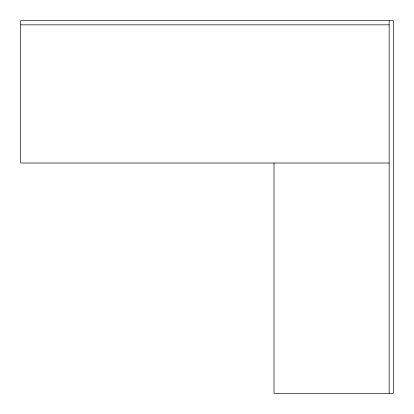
<?xml version="1.0" encoding="UTF-8"?>
<svg xmlns="http://www.w3.org/2000/svg" width="414" height="414" viewBox="0 0 414 414"><rect width="100%" height="100%" fill="white"/><g stroke="black" fill="none" stroke-linecap="round" stroke-linejoin="round"><path stroke-width="0.62" d="M20.7 24.845L389.155 24.845M389.155 163.018L20.7 163.018L20.7 20.7L393.3 20.7L393.3 393.3L274.011 393.3L274.011 163.018M389.155 20.7L389.155 393.3"/></g></svg>
